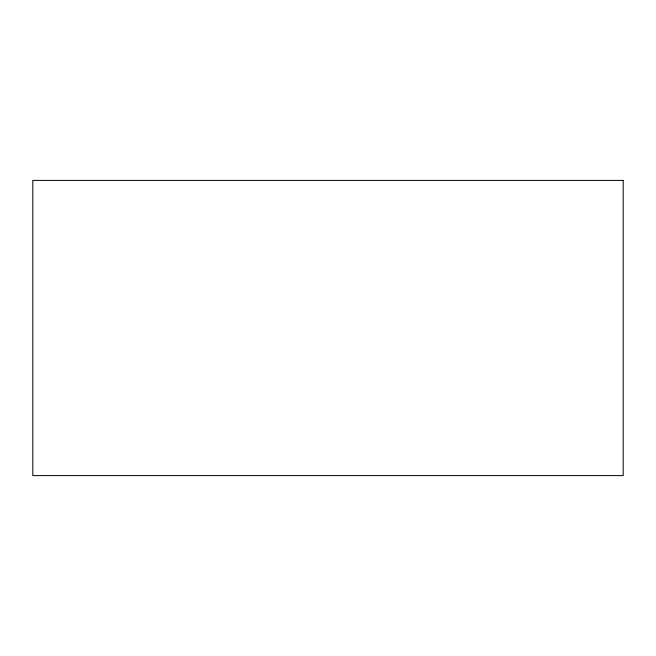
<?xml version="1.0" encoding="UTF-8"?>
<svg xmlns="http://www.w3.org/2000/svg" width="656" height="656" viewBox="0 0 656 656"><rect width="100%" height="100%" fill="white"/><g stroke="black" fill="none" stroke-linecap="round" stroke-linejoin="round"><path stroke-width="0.98" d="M623.2 180.4L32.8 180.4L32.8 475.6L623.2 475.6L623.2 180.4"/></g></svg>
